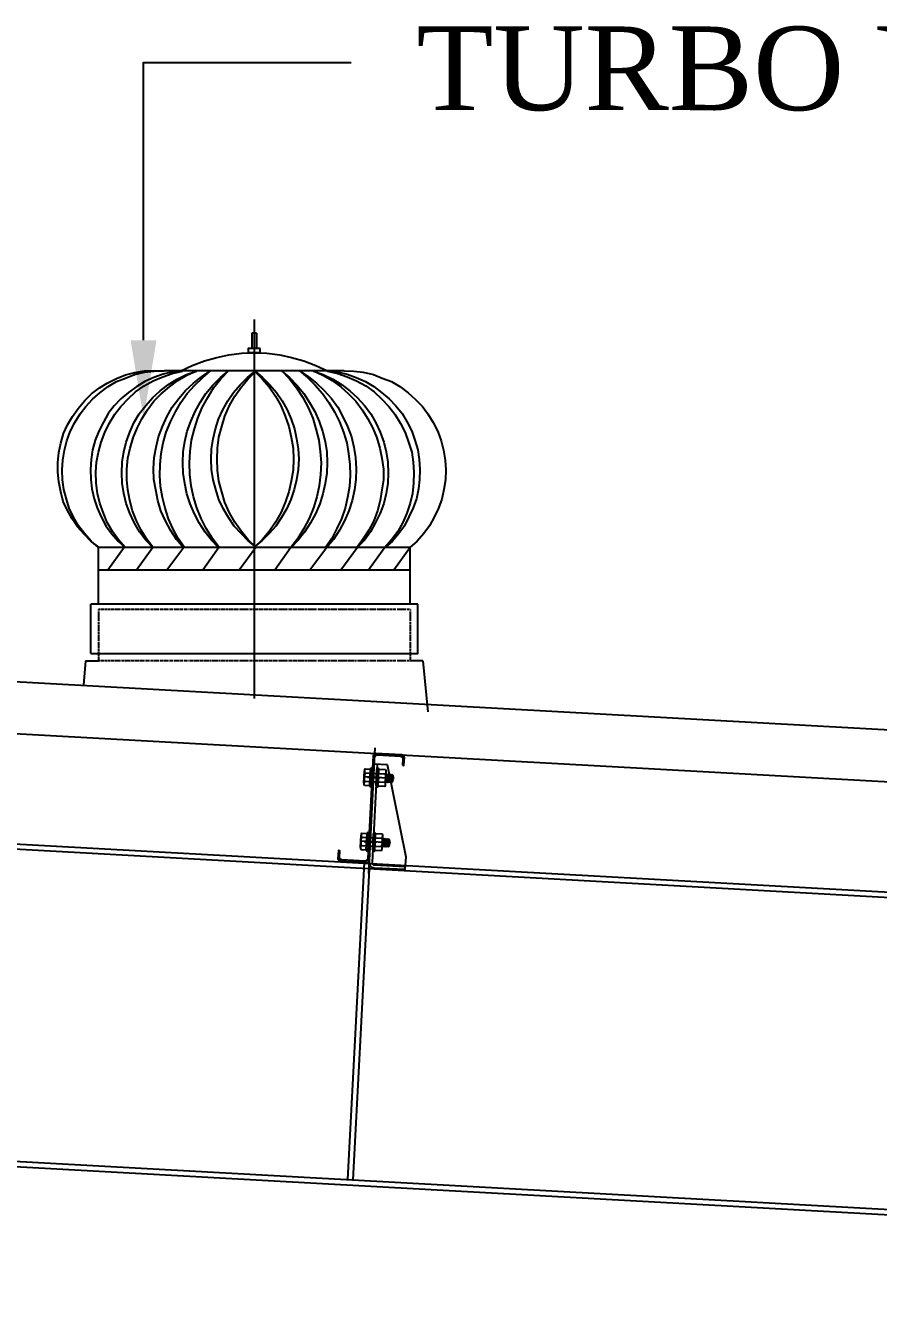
# Model space of a CAD drawing. Header units: metres. Extents: x 31037 to 31490, y -4422 to -3483.
# Drawn here: x 31277.734 to 31279.376, y -4400.567 to -4398.107 of the extents above; entities that cross this region are included whole.
import ezdxf

# ---------------------------------------------------------------- set-up
doc = ezdxf.new("R2010")
doc.units = ezdxf.units.M
doc.header["$LTSCALE"] = 30
doc.header["$MEASUREMENT"] = 0
doc.linetypes.add('DASHDOT', pattern=[1, 0.5, -0.25, 0, -0.25])
doc.layers.get('0').update_dxf_attribs({"color": 30, "lineweight": 40})
for name, color, linetype in [('JSC-1A-Thin', 254, 'Continuous'), ('JSC-G-Grid Line', 250, 'DASHDOT'), ('JSC-U-Steel', 21, 'Continuous'), ('OBJ', 5, 'Continuous')]:
    doc.layers.add(name, color=color, linetype=linetype)
doc.layers.add('JSC-4D-Bolt', color=240, linetype='Continuous', lineweight=18)
doc.styles.get("Standard").update_dxf_attribs({"font": 'times.ttf', "height": 0.05})

msp = doc.modelspace()

# ---------------------------------------------------------------- linework, layer by layer
at = {"color": 0, "lineweight": 25}
for p, q in [((31278.38565, -4399.718), (31278.35352, -4400.3285)), ((31278.39564, -4399.71853), (31278.3635, -4400.32905))]:
    msp.add_line(p, q, dxfattribs=at)
for points, elevation in [([(31277.96078, -4398.7129), (31277.96078, -4398.17864), (31278.36061, -4398.17864)], 0.00035), ([(31238.51509, -4399.94722), (31260.50854, -4398.73043), (31282.50212, -4399.94723)], 0.0001), ([(31238.51543, -4399.95722), (31260.50854, -4398.74045), (31282.50179, -4399.95723)], 0.0001)]:
    msp.add_lwpolyline(points, dxfattribs=dict(at, elevation=elevation))
for points in [[(31167.82867, -4400.32318), (31195.40861, -4398.41783), (31224.35861, -4400.41783), (31260.50861, -4398.41783), (31295.28496, -4400.34183)], [(31167.83556, -4400.42294), (31195.40861, -4398.51807), (31224.35792, -4400.51802), (31260.50861, -4398.51798), (31295.27944, -4400.44168)], [(31238.53545, -4400.55688), (31260.50854, -4399.34122), (31282.48177, -4400.55689)], [(31238.53578, -4400.56688), (31260.50854, -4399.35124), (31282.48143, -4400.56689)]]:
    msp.add_lwpolyline(points, dxfattribs=at)
msp.add_solid([(31277.98578, -4398.7129, 0.00035), (31277.96078, -4398.8629, 0.00035), (31277.93578, -4398.7129, 0.00035)], dxfattribs=at)
at = {"layer": 'JSC-1A-Thin', "color": 0, "lineweight": 25, "extrusion": (-0.000697341, -0.000131776, 1)}
msp.add_line((31278.4982, -4399.32974, 0.00046), (31278.50803, -4399.42845, 0.00046), dxfattribs=at)
at = {"layer": 'JSC-1A-Thin', "color": 0, "linetype": 'DASHDOT', "lineweight": 25, "extrusion": (-0.000697341, -0.000131776, 1), "elevation": -21.23159}
msp.add_lwpolyline([(31278.16591, -4398.67579), (31278.16591, -4399.40531)], dxfattribs=at)
at = {"layer": 'JSC-1A-Thin', "color": 0, "lineweight": 25, "extrusion": (-0.000697341, -0.000131776, 1), "elevation": -21.23159}
for points in [[(31278.17065, -4398.70217), (31278.16185, -4398.70217)], [(31278.16185, -4398.70217), (31278.16185, -4398.73193)], [(31278.17065, -4398.70217), (31278.17065, -4398.73193)], [(31278.02522, -4398.77454), (31278.04687, -4398.7644), (31278.07054, -4398.7556), (31278.09421, -4398.74884), (31278.11721, -4398.7441), (31278.14224, -4398.74072), (31278.16591, -4398.74004), (31278.19026, -4398.74072), (31278.21529, -4398.7441), (31278.23829, -4398.74884), (31278.26196, -4398.7556), (31278.28496, -4398.7644), (31278.30728, -4398.77454)], [(31278.17741, -4398.73193), (31278.15441, -4398.73193), (31278.15441, -4398.73937), (31278.17741, -4398.73937), (31278.17741, -4398.73193)], [(31277.86694, -4399.1141), (31277.85138, -4399.1026), (31277.83853, -4399.08907), (31277.82568, -4399.07487), (31277.81553, -4399.05931), (31277.80606, -4399.0424), (31277.79862, -4399.02617), (31277.79389, -4399.0079), (31277.78983, -4398.98829), (31277.7878, -4398.97002), (31277.7878, -4398.95108), (31277.78983, -4398.93215), (31277.79389, -4398.91388), (31277.7993, -4398.89562), (31277.80674, -4398.87871), (31277.81621, -4398.86247), (31277.82703, -4398.84692), (31277.83988, -4398.83204), (31277.85274, -4398.81918), (31277.86829, -4398.80769), (31277.88317, -4398.79822), (31277.90076, -4398.78942), (31277.91835, -4398.78266), (31277.93661, -4398.77792), (31277.95487, -4398.77454), (31277.97381, -4398.77387), (31277.99275, -4398.77454)], [(31277.86626, -4399.11478), (31277.85206, -4399.1026), (31277.83921, -4399.08772), (31277.82771, -4399.07284), (31277.81824, -4399.0566), (31277.81012, -4399.03902), (31277.80471, -4399.02143), (31277.79998, -4399.00317), (31277.79727, -4398.98423), (31277.79659, -4398.96529), (31277.79795, -4398.94635), (31277.80065, -4398.92741), (31277.80539, -4398.90915), (31277.81215, -4398.89156), (31277.82094, -4398.87397), (31277.83109, -4398.85774), (31277.84191, -4398.84354), (31277.85476, -4398.82933), (31277.86897, -4398.81716), (31277.8852, -4398.80498), (31277.90076, -4398.79551), (31277.91835, -4398.78875), (31277.93593, -4398.78198), (31277.95487, -4398.77725), (31277.97314, -4398.77522), (31277.99208, -4398.77454)], [(31278.0286, -4398.77454), (31278.00966, -4398.77657), (31277.99072, -4398.78131), (31277.97314, -4398.78739), (31277.95555, -4398.79551), (31277.93999, -4398.80498), (31277.92443, -4398.81648), (31277.90955, -4398.82865), (31277.8967, -4398.84218), (31277.8852, -4398.85706), (31277.87573, -4398.8733), (31277.86694, -4398.89088), (31277.86018, -4398.90847), (31277.85476, -4398.92673), (31277.85206, -4398.94567), (31277.85071, -4398.96461), (31277.85138, -4398.98355), (31277.85341, -4399.00182), (31277.85815, -4399.02075), (31277.86356, -4399.03834), (31277.87167, -4399.05593), (31277.88047, -4399.07284), (31277.89129, -4399.08772), (31277.90414, -4399.1026), (31277.91767, -4399.11478), (31277.90482, -4399.09989), (31277.89332, -4399.08366), (31277.88317, -4399.06675), (31277.87573, -4399.04849), (31277.86897, -4399.02955), (31277.86423, -4399.01061), (31277.86221, -4398.99099), (31277.86153, -4398.97002), (31277.86288, -4398.95041), (31277.86626, -4398.93147), (31277.87167, -4398.91185), (31277.87844, -4398.89359), (31277.88723, -4398.876), (31277.89805, -4398.85842), (31277.90955, -4398.84354), (31277.92376, -4398.82865), (31277.93796, -4398.81513), (31277.9542, -4398.80363), (31277.97178, -4398.79416), (31277.99005, -4398.78604), (31278.00831, -4398.77995), (31278.02793, -4398.77522)], [(31277.97111, -4399.11478), (31277.95758, -4399.10057), (31277.9454, -4399.08434), (31277.93526, -4399.06675), (31277.92646, -4399.04849), (31277.9197, -4399.03022), (31277.91497, -4399.01061), (31277.91226, -4398.99099), (31277.91158, -4398.97138), (31277.91226, -4398.95041), (31277.91497, -4398.93079), (31277.9197, -4398.91185), (31277.92646, -4398.89291), (31277.93458, -4398.87465), (31277.94473, -4398.85774), (31277.95758, -4398.84151), (31277.97043, -4398.82663), (31277.98531, -4398.8131), (31278.00087, -4398.80092), (31278.01778, -4398.79078), (31278.03604, -4398.78198), (31278.05498, -4398.77522)], [(31277.97111, -4399.1141), (31277.95893, -4399.09787), (31277.94879, -4399.08163), (31277.93932, -4399.06337), (31277.93188, -4399.04443), (31277.92646, -4399.02414), (31277.92308, -4399.00384), (31277.92105, -4398.98423), (31277.92105, -4398.96394), (31277.92308, -4398.94297), (31277.92714, -4398.92335), (31277.93323, -4398.90374), (31277.94067, -4398.8848), (31277.95014, -4398.86721), (31277.96096, -4398.84962), (31277.97314, -4398.83339), (31277.98734, -4398.81918), (31278.0029, -4398.80566), (31278.01913, -4398.79348), (31278.03672, -4398.78333), (31278.05498, -4398.77454)], [(31278.02928, -4399.11478), (31278.01643, -4399.09922), (31278.00493, -4399.08163), (31277.99546, -4399.06337), (31277.98666, -4399.04443), (31277.98058, -4399.02414), (31277.97652, -4399.00384), (31277.97314, -4398.98355), (31277.97246, -4398.96326), (31277.97381, -4398.94161), (31277.97719, -4398.92132), (31277.98193, -4398.90171), (31277.98937, -4398.88209), (31277.99816, -4398.86315), (31278.00831, -4398.84489), (31278.02116, -4398.82798), (31278.03401, -4398.81242), (31278.04957, -4398.79822), (31278.06513, -4398.78536), (31278.08271, -4398.77387)], [(31278.03198, -4399.11478), (31278.01981, -4399.09719), (31278.00966, -4399.07825), (31278.00087, -4399.05931), (31277.99478, -4399.03902), (31277.98937, -4399.01873), (31277.98599, -4398.99708), (31277.98464, -4398.97611), (31277.98531, -4398.95514), (31277.98734, -4398.9335), (31277.99072, -4398.91321), (31277.99681, -4398.89291), (31278.00493, -4398.87262), (31278.0144, -4398.85368), (31278.02522, -4398.83542), (31278.0374, -4398.81851), (31278.0516, -4398.80227), (31278.06716, -4398.78739), (31278.08271, -4398.77387)], [(31278.33907, -4398.77454), (31277.99275, -4398.77454)], [(31278.09827, -4399.11545), (31278.08407, -4399.10057), (31278.07189, -4399.08501), (31278.06039, -4399.06743), (31278.05092, -4399.04984), (31278.04281, -4399.0309), (31278.03672, -4399.01129), (31278.03266, -4398.99167), (31278.02928, -4398.97138), (31278.0286, -4398.95108), (31278.02928, -4398.93079), (31278.03266, -4398.9105), (31278.0374, -4398.89088), (31278.04416, -4398.87194), (31278.05228, -4398.85301), (31278.06242, -4398.83542), (31278.07325, -4398.81851), (31278.08677, -4398.80227), (31278.10098, -4398.78739), (31278.11654, -4398.77454)], [(31278.09895, -4399.11478), (31278.0861, -4399.09719), (31278.07392, -4399.07825), (31278.06378, -4399.05863), (31278.05566, -4399.03834), (31278.04957, -4399.01737), (31278.04484, -4398.99573), (31278.04213, -4398.97408), (31278.04145, -4398.95176), (31278.04281, -4398.93012), (31278.04551, -4398.90847), (31278.05092, -4398.88615), (31278.05769, -4398.86586), (31278.0658, -4398.84556), (31278.07663, -4398.82595), (31278.08813, -4398.80769), (31278.10165, -4398.7901), (31278.11721, -4398.77387)], [(31278.16997, -4399.1141), (31278.15441, -4399.10192), (31278.14089, -4399.08772), (31278.12736, -4399.07351), (31278.11654, -4399.05728), (31278.10639, -4399.03969), (31278.09827, -4399.02211), (31278.09218, -4399.00317), (31278.08745, -4398.98423), (31278.08407, -4398.96461), (31278.08339, -4398.945), (31278.08407, -4398.9247), (31278.08745, -4398.90577), (31278.09151, -4398.88615), (31278.0976, -4398.86789), (31278.10571, -4398.84962), (31278.11518, -4398.83271), (31278.12601, -4398.81648), (31278.13886, -4398.8016), (31278.15306, -4398.78739), (31278.16862, -4398.77454)], [(31278.16997, -4399.11478), (31278.15441, -4399.09989), (31278.14156, -4399.08366), (31278.12871, -4399.06607), (31278.11856, -4399.04781), (31278.10977, -4399.0282), (31278.10368, -4399.0079), (31278.09827, -4398.98693), (31278.09557, -4398.96597), (31278.09489, -4398.945), (31278.09557, -4398.92335), (31278.09827, -4398.90238), (31278.10368, -4398.88209), (31278.10977, -4398.8618), (31278.11856, -4398.84151), (31278.12871, -4398.82324), (31278.14156, -4398.80566), (31278.15441, -4398.7901), (31278.16997, -4398.77454)], [(31278.16727, -4398.77454), (31278.18215, -4398.78739), (31278.19635, -4398.8016), (31278.2092, -4398.81648), (31278.22003, -4398.83271), (31278.2295, -4398.84962), (31278.23761, -4398.86789), (31278.2437, -4398.88615), (31278.24776, -4398.90577), (31278.25114, -4398.9247), (31278.25182, -4398.945), (31278.25114, -4398.96461), (31278.24776, -4398.98423), (31278.24302, -4399.00317), (31278.23694, -4399.02211), (31278.22882, -4399.03969), (31278.21867, -4399.05728), (31278.20785, -4399.07351), (31278.195, -4399.08772), (31278.18079, -4399.10192), (31278.16524, -4399.1141)], [(31278.16591, -4398.77454), (31278.18147, -4398.7901), (31278.195, -4398.80566), (31278.20717, -4398.82324), (31278.21732, -4398.84151), (31278.22611, -4398.8618), (31278.23288, -4398.88209), (31278.23761, -4398.90238), (31278.24099, -4398.92335), (31278.24167, -4398.945), (31278.24099, -4398.96597), (31278.23761, -4398.98693), (31278.23288, -4399.0079), (31278.22611, -4399.0282), (31278.21732, -4399.04781), (31278.20717, -4399.06607), (31278.195, -4399.08366), (31278.18147, -4399.09989), (31278.16591, -4399.11478)], [(31278.21867, -4398.77387), (31278.23423, -4398.7901), (31278.24776, -4398.80769), (31278.25993, -4398.82595), (31278.27008, -4398.84556), (31278.27887, -4398.86586), (31278.28496, -4398.88615), (31278.29037, -4398.90847), (31278.29308, -4398.93012), (31278.29511, -4398.95176), (31278.29375, -4398.97408), (31278.29105, -4398.99573), (31278.28699, -4399.01737), (31278.28023, -4399.03834), (31278.27211, -4399.05863), (31278.26196, -4399.07825), (31278.25046, -4399.09719), (31278.23694, -4399.11478)], [(31278.21867, -4398.77454), (31278.23423, -4398.78739), (31278.24844, -4398.80227), (31278.26196, -4398.81851), (31278.27279, -4398.83542), (31278.28293, -4398.85301), (31278.29105, -4398.87194), (31278.29781, -4398.89088), (31278.30255, -4398.9105), (31278.30593, -4398.93079), (31278.30661, -4398.95108), (31278.30593, -4398.97138), (31278.30255, -4398.99167), (31278.29849, -4399.01129), (31278.2924, -4399.0309), (31278.28429, -4399.04984), (31278.27482, -4399.06743), (31278.26332, -4399.08501), (31278.25114, -4399.10057), (31278.23694, -4399.11545)], [(31278.25249, -4398.77387), (31278.27008, -4398.78536), (31278.28631, -4398.79822), (31278.3012, -4398.81242), (31278.31472, -4398.82798), (31278.3269, -4398.84489), (31278.33705, -4398.86315), (31278.34584, -4398.88209), (31278.35328, -4398.90171), (31278.35801, -4398.92132), (31278.3614, -4398.94161), (31278.36275, -4398.96326), (31278.36207, -4398.98355), (31278.35937, -4399.00384), (31278.35463, -4399.02414), (31278.34854, -4399.04443), (31278.33975, -4399.06337), (31278.33028, -4399.08163), (31278.31878, -4399.09922), (31278.30593, -4399.11478)], [(31278.25249, -4398.77387), (31278.26873, -4398.78739), (31278.28361, -4398.80227), (31278.29781, -4398.81851), (31278.30999, -4398.83542), (31278.32081, -4398.85368), (31278.33028, -4398.87262), (31278.3384, -4398.89291), (31278.34449, -4398.91321), (31278.34787, -4398.9335), (31278.35057, -4398.95514), (31278.35125, -4398.97611), (31278.3499, -4398.99708), (31278.34584, -4399.01873), (31278.3411, -4399.03902), (31278.33434, -4399.05931), (31278.32555, -4399.07825), (31278.3154, -4399.09719), (31278.30322, -4399.11478)], [(31278.28023, -4398.77454), (31278.29849, -4398.78333), (31278.31608, -4398.79348), (31278.33299, -4398.80566), (31278.34787, -4398.81918), (31278.36207, -4398.83339), (31278.37425, -4398.84962), (31278.38507, -4398.86721), (31278.39454, -4398.8848), (31278.40198, -4398.90374), (31278.40807, -4398.92335), (31278.41213, -4398.94297), (31278.41483, -4398.96394), (31278.41483, -4398.98423), (31278.41213, -4399.00384), (31278.40874, -4399.02414), (31278.40333, -4399.04443), (31278.39657, -4399.06337), (31278.3871, -4399.08163), (31278.37628, -4399.09787), (31278.3641, -4399.1141)], [(31278.28023, -4398.77522), (31278.29917, -4398.78198), (31278.31743, -4398.79078), (31278.33434, -4398.80092), (31278.35057, -4398.8131), (31278.36478, -4398.82663), (31278.37831, -4398.84151), (31278.39048, -4398.85774), (31278.40063, -4398.87465), (31278.40874, -4398.89291), (31278.41551, -4398.91185), (31278.42024, -4398.93079), (31278.42363, -4398.95041), (31278.4243, -4398.97138), (31278.42363, -4398.99099), (31278.42024, -4399.01061), (31278.41551, -4399.03022), (31278.40874, -4399.04849), (31278.39995, -4399.06675), (31278.38981, -4399.08434), (31278.37831, -4399.10057), (31278.3641, -4399.11478)], [(31278.30728, -4398.77454), (31278.32622, -4398.77657), (31278.34516, -4398.78131), (31278.36275, -4398.78739), (31278.38034, -4398.79551), (31278.39657, -4398.80498), (31278.41145, -4398.81648), (31278.42633, -4398.82865), (31278.43918, -4398.84218), (31278.45136, -4398.85706), (31278.46083, -4398.8733), (31278.46962, -4398.89088), (31278.47571, -4398.90847), (31278.48112, -4398.92673), (31278.48383, -4398.94567), (31278.48518, -4398.96461), (31278.4845, -4398.98355), (31278.48247, -4399.00182), (31278.47841, -4399.02075), (31278.47233, -4399.03834), (31278.46421, -4399.05593), (31278.45542, -4399.07284), (31278.44459, -4399.08772), (31278.43242, -4399.1026), (31278.41821, -4399.11478)], [(31278.30728, -4398.77522), (31278.3269, -4398.77995), (31278.34516, -4398.78604), (31278.36343, -4398.79416), (31278.38101, -4398.80363), (31278.39725, -4398.81513), (31278.41145, -4398.82865), (31278.42565, -4398.84354), (31278.43715, -4398.85842), (31278.44798, -4398.876), (31278.45677, -4398.89359), (31278.46353, -4398.91185), (31278.46962, -4398.93147), (31278.47233, -4398.95041), (31278.47368, -4398.97002), (31278.473, -4398.99099), (31278.47097, -4399.01061), (31278.46624, -4399.02955), (31278.46015, -4399.04849), (31278.45203, -4399.06675), (31278.44257, -4399.08366), (31278.43039, -4399.09989), (31278.41754, -4399.11478)], [(31278.33907, -4398.77454), (31278.35801, -4398.77522), (31278.37628, -4398.77725), (31278.39589, -4398.78198), (31278.4128, -4398.78875), (31278.43039, -4398.79551), (31278.44662, -4398.80498), (31278.46286, -4398.81716), (31278.47639, -4398.82933), (31278.48991, -4398.84354), (31278.50074, -4398.85774), (31278.51088, -4398.87397), (31278.51968, -4398.89156), (31278.52644, -4398.90915), (31278.5305, -4398.92741), (31278.53388, -4398.94635), (31278.53523, -4398.96529), (31278.53456, -4398.98423), (31278.53117, -4399.00317), (31278.52712, -4399.02143), (31278.52103, -4399.03902), (31278.51291, -4399.0566), (31278.50344, -4399.07284), (31278.49262, -4399.08772), (31278.47977, -4399.1026), (31278.46556, -4399.11478)], [(31278.46624, -4399.11478), (31277.86626, -4399.11478)], [(31277.86626, -4399.22368), (31277.86626, -4399.11478)], [(31277.91564, -4399.11478), (31277.88453, -4399.15807)], [(31277.97111, -4399.11478), (31277.93932, -4399.15807)], [(31278.03063, -4399.11478), (31277.99816, -4399.15807)], [(31278.09827, -4399.11478), (31278.06716, -4399.15807)], [(31278.1693, -4399.11478), (31278.1375, -4399.15807)], [(31278.23694, -4399.11478), (31278.20582, -4399.15807)], [(31278.30593, -4399.11478), (31278.27346, -4399.15807)], [(31278.36478, -4399.11478), (31278.33299, -4399.15807)], [(31278.41754, -4399.11478), (31278.38642, -4399.15807)], [(31278.46624, -4399.11478), (31278.43512, -4399.15807)], [(31278.46624, -4399.22368), (31278.46624, -4399.11478)], [(31278.46624, -4399.15807), (31277.86626, -4399.15807)], [(31278.48112, -4399.22368), (31277.85138, -4399.22368)], [(31277.85138, -4399.31905), (31278.48112, -4399.31905), (31278.48112, -4399.22368)], [(31277.85138, -4399.31905), (31277.85138, -4399.22368)], [(31277.86762, -4399.23382), (31277.86626, -4399.23382)], [(31277.86626, -4399.23382), (31277.86626, -4399.23518)], [(31277.86626, -4399.23653), (31277.86626, -4399.23788)], [(31277.86626, -4399.23924), (31277.86626, -4399.24059)], [(31277.86626, -4399.24126), (31277.86626, -4399.24329)], [(31277.86626, -4399.24397), (31277.86626, -4399.24668)], [(31277.86626, -4399.24735), (31277.86626, -4399.24871)], [(31277.86626, -4399.24938), (31277.86626, -4399.25141)], [(31277.86626, -4399.25209), (31277.86626, -4399.25479)], [(31277.86626, -4399.25547), (31277.86626, -4399.25682)], [(31277.86965, -4399.23382), (31277.86829, -4399.23382)], [(31277.87235, -4399.23382), (31277.871, -4399.23382)], [(31277.87573, -4399.23382), (31277.87303, -4399.23382)], [(31277.87776, -4399.23382), (31277.87641, -4399.23382)], [(31277.88047, -4399.23382), (31277.87912, -4399.23382)], [(31277.88317, -4399.23382), (31277.88114, -4399.23382)], [(31277.88656, -4399.23382), (31277.88453, -4399.23382)], [(31277.88859, -4399.23382), (31277.88723, -4399.23382)], [(31277.89129, -4399.23382), (31277.88994, -4399.23382)], [(31277.89467, -4399.23382), (31277.89197, -4399.23382)], [(31277.8967, -4399.23382), (31277.89535, -4399.23382)], [(31277.89941, -4399.23382), (31277.89805, -4399.23382)], [(31277.90279, -4399.23382), (31277.90008, -4399.23382)], [(31277.9055, -4399.23382), (31277.90347, -4399.23382)], [(31277.90752, -4399.23382), (31277.90617, -4399.23382)], [(31277.91023, -4399.23382), (31277.90888, -4399.23382)], [(31277.91361, -4399.23382), (31277.91158, -4399.23382)], [(31277.91564, -4399.23382), (31277.91429, -4399.23382)], [(31277.91835, -4399.23382), (31277.91699, -4399.23382)], [(31277.92173, -4399.23382), (31277.91902, -4399.23382)], [(31277.92443, -4399.23382), (31277.92241, -4399.23382)], [(31277.92646, -4399.23382), (31277.92511, -4399.23382)], [(31277.92985, -4399.23382), (31277.92782, -4399.23382)], [(31277.93255, -4399.23382), (31277.93052, -4399.23382)], [(31277.93458, -4399.23382), (31277.93323, -4399.23382)], [(31277.93729, -4399.23382), (31277.93593, -4399.23382)], [(31277.94067, -4399.23382), (31277.93796, -4399.23382)], [(31277.94337, -4399.23382), (31277.94135, -4399.23382)], [(31277.9454, -4399.23382), (31277.94405, -4399.23382)], [(31277.94879, -4399.23382), (31277.94676, -4399.23382)], [(31277.95149, -4399.23382), (31277.94946, -4399.23382)], [(31277.95352, -4399.23382), (31277.95217, -4399.23382)], [(31277.95623, -4399.23382), (31277.95487, -4399.23382)], [(31277.95961, -4399.23382), (31277.95758, -4399.23382)], [(31277.96231, -4399.23382), (31277.96028, -4399.23382)], [(31277.96434, -4399.23382), (31277.96299, -4399.23382)], [(31277.96773, -4399.23382), (31277.96637, -4399.23382)], [(31277.97043, -4399.23382), (31277.9684, -4399.23382)], [(31277.97246, -4399.23382), (31277.97111, -4399.23382)], [(31277.97584, -4399.23382), (31277.97381, -4399.23382)], [(31277.97855, -4399.23382), (31277.97652, -4399.23382)], [(31277.98125, -4399.23382), (31277.97922, -4399.23382)], [(31277.98328, -4399.23382), (31277.98193, -4399.23382)], [(31277.98666, -4399.23382), (31277.98531, -4399.23382)], [(31277.98937, -4399.23382), (31277.98734, -4399.23382)], [(31277.9914, -4399.23382), (31277.99005, -4399.23382)], [(31277.99478, -4399.23382), (31277.99275, -4399.23382)], [(31277.99749, -4399.23382), (31277.99546, -4399.23382)], [(31278.00019, -4399.23382), (31277.99816, -4399.23382)], [(31278.0029, -4399.23382), (31278.00087, -4399.23382)], [(31278.0056, -4399.23382), (31278.00425, -4399.23382)], [(31278.00831, -4399.23382), (31278.00628, -4399.23382)], [(31278.01034, -4399.23382), (31278.00899, -4399.23382)], [(31278.01372, -4399.23382), (31278.01237, -4399.23382)], [(31278.01643, -4399.23382), (31278.0144, -4399.23382)], [(31278.01913, -4399.23382), (31278.0171, -4399.23382)], [(31278.02184, -4399.23382), (31278.01981, -4399.23382)], [(31278.02454, -4399.23382), (31278.02319, -4399.23382)], [(31278.02725, -4399.23382), (31278.02522, -4399.23382)], [(31278.02928, -4399.23382), (31278.02793, -4399.23382)], [(31278.03266, -4399.23382), (31278.03131, -4399.23382)], [(31278.03537, -4399.23382), (31278.03334, -4399.23382)], [(31278.03807, -4399.23382), (31278.03604, -4399.23382)], [(31278.04078, -4399.23382), (31278.03942, -4399.23382)], [(31278.04348, -4399.23382), (31278.04213, -4399.23382)], [(31278.04619, -4399.23382), (31278.04416, -4399.23382)], [(31278.04889, -4399.23382), (31278.04687, -4399.23382)], [(31278.0516, -4399.23382), (31278.05025, -4399.23382)], [(31278.05431, -4399.23382), (31278.05228, -4399.23382)], [(31278.05769, -4399.23382), (31278.05498, -4399.23382)], [(31278.05972, -4399.23382), (31278.05836, -4399.23382)], [(31278.06242, -4399.23382), (31278.06107, -4399.23382)], [(31278.06513, -4399.23382), (31278.0631, -4399.23382)], [(31278.06783, -4399.23382), (31278.0658, -4399.23382)], [(31278.07054, -4399.23382), (31278.06919, -4399.23382)], [(31278.07325, -4399.23382), (31278.07122, -4399.23382)], [(31278.07663, -4399.23382), (31278.07392, -4399.23382)], [(31278.07866, -4399.23382), (31278.0773, -4399.23382)], [(31278.08136, -4399.23382), (31278.08001, -4399.23382)], [(31278.08407, -4399.23382), (31278.08204, -4399.23382)], [(31278.08745, -4399.23382), (31278.08542, -4399.23382)], [(31278.08948, -4399.23382), (31278.08813, -4399.23382)], [(31278.09218, -4399.23382), (31278.09016, -4399.23382)], [(31278.09557, -4399.23382), (31278.09286, -4399.23382)], [(31278.0976, -4399.23382), (31278.09624, -4399.23382)], [(31278.1003, -4399.23382), (31278.09895, -4399.23382)], [(31278.10368, -4399.23382), (31278.10098, -4399.23382)], [(31278.10639, -4399.23382), (31278.10436, -4399.23382)], [(31278.10842, -4399.23382), (31278.10707, -4399.23382)], [(31278.11112, -4399.23382), (31278.10909, -4399.23382)], [(31278.11451, -4399.23382), (31278.11248, -4399.23382)], [(31278.11654, -4399.23382), (31278.11518, -4399.23382)], [(31278.11924, -4399.23382), (31278.11789, -4399.23382)], [(31278.12262, -4399.23382), (31278.11992, -4399.23382)], [(31278.12533, -4399.23382), (31278.1233, -4399.23382)], [(31278.12736, -4399.23382), (31278.12601, -4399.23382)], [(31278.13074, -4399.23382), (31278.12803, -4399.23382)], [(31278.13345, -4399.23382), (31278.13142, -4399.23382)], [(31278.13547, -4399.23382), (31278.13412, -4399.23382)], [(31278.13818, -4399.23382), (31278.13683, -4399.23382)], [(31278.14156, -4399.23382), (31278.13886, -4399.23382)], [(31278.14427, -4399.23382), (31278.14224, -4399.23382)], [(31278.1463, -4399.23382), (31278.14494, -4399.23382)], [(31278.14968, -4399.23382), (31278.14697, -4399.23382)], [(31278.15239, -4399.23382), (31278.15036, -4399.23382)], [(31278.15441, -4399.23382), (31278.15306, -4399.23382)], [(31278.15712, -4399.23382), (31278.15577, -4399.23382)], [(31278.1605, -4399.23382), (31278.15847, -4399.23382)], [(31278.16321, -4399.23382), (31278.16118, -4399.23382)], [(31278.16524, -4399.23382), (31278.16388, -4399.23382)], [(31278.16862, -4399.23382), (31278.16591, -4399.23382)], [(31278.17132, -4399.23382), (31278.1693, -4399.23382)], [(31278.17335, -4399.23382), (31278.172, -4399.23382)], [(31278.17674, -4399.23382), (31278.17471, -4399.23382)], [(31278.17944, -4399.23382), (31278.17741, -4399.23382)], [(31278.18215, -4399.23382), (31278.18012, -4399.23382)], [(31278.18418, -4399.23382), (31278.18282, -4399.23382)], [(31278.18756, -4399.23382), (31278.18553, -4399.23382)], [(31278.19026, -4399.23382), (31278.18823, -4399.23382)], [(31278.19229, -4399.23382), (31278.19094, -4399.23382)], [(31278.19568, -4399.23382), (31278.19365, -4399.23382)], [(31278.19838, -4399.23382), (31278.19635, -4399.23382)], [(31278.20109, -4399.23382), (31278.19906, -4399.23382)], [(31278.20379, -4399.23382), (31278.20176, -4399.23382)], [(31278.2065, -4399.23382), (31278.20447, -4399.23382)], [(31278.2092, -4399.23382), (31278.20717, -4399.23382)], [(31278.21123, -4399.23382), (31278.20988, -4399.23382)], [(31278.21461, -4399.23382), (31278.21326, -4399.23382)], [(31278.21732, -4399.23382), (31278.21529, -4399.23382)], [(31278.22003, -4399.23382), (31278.218, -4399.23382)], [(31278.22273, -4399.23382), (31278.2207, -4399.23382)], [(31278.22544, -4399.23382), (31278.22341, -4399.23382)], [(31278.22814, -4399.23382), (31278.22611, -4399.23382)], [(31278.23017, -4399.23382), (31278.22882, -4399.23382)], [(31278.23355, -4399.23382), (31278.2322, -4399.23382)], [(31278.23626, -4399.23382), (31278.23423, -4399.23382)], [(31278.23897, -4399.23382), (31278.23694, -4399.23382)], [(31278.24167, -4399.23382), (31278.24032, -4399.23382)], [(31278.24438, -4399.23382), (31278.24235, -4399.23382)], [(31278.24708, -4399.23382), (31278.24505, -4399.23382)], [(31278.24979, -4399.23382), (31278.24776, -4399.23382)], [(31278.25249, -4399.23382), (31278.25114, -4399.23382)], [(31278.2552, -4399.23382), (31278.25317, -4399.23382)], [(31278.25858, -4399.23382), (31278.25588, -4399.23382)], [(31278.26061, -4399.23382), (31278.25926, -4399.23382)], [(31278.26332, -4399.23382), (31278.26129, -4399.23382)], [(31278.26602, -4399.23382), (31278.26399, -4399.23382)], [(31278.26873, -4399.23382), (31278.2667, -4399.23382)], [(31278.27143, -4399.23382), (31278.27008, -4399.23382)], [(31278.27414, -4399.23382), (31278.27211, -4399.23382)], [(31278.27752, -4399.23382), (31278.27482, -4399.23382)], [(31278.27955, -4399.23382), (31278.2782, -4399.23382)], [(31278.28226, -4399.23382), (31278.28023, -4399.23382)], [(31278.28496, -4399.23382), (31278.28293, -4399.23382)], [(31278.28767, -4399.23382), (31278.28631, -4399.23382)], [(31278.29037, -4399.23382), (31278.28902, -4399.23382)], [(31278.29308, -4399.23382), (31278.29105, -4399.23382)], [(31278.29646, -4399.23382), (31278.29375, -4399.23382)], [(31278.29849, -4399.23382), (31278.29714, -4399.23382)], [(31278.3012, -4399.23382), (31278.29917, -4399.23382)], [(31278.30458, -4399.23382), (31278.30187, -4399.23382)], [(31278.30661, -4399.23382), (31278.30525, -4399.23382)], [(31278.30931, -4399.23382), (31278.30796, -4399.23382)], [(31278.31202, -4399.23382), (31278.30999, -4399.23382)], [(31278.3154, -4399.23382), (31278.31337, -4399.23382)], [(31278.31743, -4399.23382), (31278.31608, -4399.23382)], [(31278.32013, -4399.23382), (31278.31811, -4399.23382)], [(31278.32352, -4399.23382), (31278.32081, -4399.23382)], [(31278.32555, -4399.23382), (31278.32419, -4399.23382)], [(31278.32825, -4399.23382), (31278.3269, -4399.23382)], [(31278.33163, -4399.23382), (31278.32893, -4399.23382)], [(31278.33434, -4399.23382), (31278.33231, -4399.23382)], [(31278.33637, -4399.23382), (31278.33502, -4399.23382)], [(31278.33907, -4399.23382), (31278.33705, -4399.23382)], [(31278.34246, -4399.23382), (31278.33975, -4399.23382)], [(31278.34449, -4399.23382), (31278.34313, -4399.23382)], [(31278.34719, -4399.23382), (31278.34584, -4399.23382)], [(31278.35057, -4399.23382), (31278.34787, -4399.23382)], [(31278.35328, -4399.23382), (31278.35125, -4399.23382)], [(31278.35531, -4399.23382), (31278.35396, -4399.23382)], [(31278.35801, -4399.23382), (31278.35598, -4399.23382)], [(31278.3614, -4399.23382), (31278.35937, -4399.23382)], [(31278.36343, -4399.23382), (31278.36207, -4399.23382)], [(31278.36613, -4399.23382), (31278.36478, -4399.23382)], [(31278.36951, -4399.23382), (31278.36681, -4399.23382)], [(31278.37222, -4399.23382), (31278.37019, -4399.23382)], [(31278.37425, -4399.23382), (31278.37289, -4399.23382)], [(31278.37763, -4399.23382), (31278.37492, -4399.23382)], [(31278.38034, -4399.23382), (31278.37831, -4399.23382)], [(31278.38236, -4399.23382), (31278.38101, -4399.23382)], [(31278.38507, -4399.23382), (31278.38372, -4399.23382)], [(31278.38845, -4399.23382), (31278.38642, -4399.23382)], [(31278.39116, -4399.23382), (31278.38913, -4399.23382)], [(31278.39319, -4399.23382), (31278.39183, -4399.23382)], [(31278.39657, -4399.23382), (31278.39386, -4399.23382)], [(31278.39927, -4399.23382), (31278.39725, -4399.23382)], [(31278.4013, -4399.23382), (31278.39995, -4399.23382)], [(31278.40469, -4399.23382), (31278.40266, -4399.23382)], [(31278.40739, -4399.23382), (31278.40536, -4399.23382)], [(31278.4101, -4399.23382), (31278.40807, -4399.23382)], [(31278.41213, -4399.23382), (31278.41077, -4399.23382)], [(31278.41551, -4399.23382), (31278.4128, -4399.23382)], [(31278.41821, -4399.23382), (31278.41619, -4399.23382)], [(31278.42024, -4399.23382), (31278.41889, -4399.23382)], [(31278.42363, -4399.23382), (31278.4216, -4399.23382)], [(31278.42633, -4399.23382), (31278.4243, -4399.23382)], [(31278.42904, -4399.23382), (31278.42701, -4399.23382)], [(31278.43107, -4399.23382), (31278.42971, -4399.23382)], [(31278.43445, -4399.23382), (31278.43242, -4399.23382)], [(31278.43715, -4399.23382), (31278.43512, -4399.23382)], [(31278.43918, -4399.23382), (31278.43783, -4399.23382)], [(31278.44257, -4399.23382), (31278.44121, -4399.23382)], [(31278.44527, -4399.23382), (31278.44324, -4399.23382)], [(31278.44798, -4399.23382), (31278.44595, -4399.23382)], [(31278.45068, -4399.23382), (31278.44865, -4399.23382)], [(31278.45339, -4399.23382), (31278.45136, -4399.23382)], [(31278.45609, -4399.23382), (31278.45406, -4399.23382)], [(31278.45812, -4399.23382), (31278.45677, -4399.23382)], [(31278.4615, -4399.23382), (31278.46015, -4399.23382)], [(31278.46421, -4399.23382), (31278.46218, -4399.23382)], [(31278.46624, -4399.23382), (31278.46489, -4399.23382)], [(31278.46624, -4399.23382), (31278.46624, -4399.23518)], [(31278.46624, -4399.23653), (31278.46624, -4399.23788)], [(31278.46624, -4399.23924), (31278.46624, -4399.24059)], [(31278.46624, -4399.24126), (31278.46624, -4399.24329)], [(31278.46624, -4399.24397), (31278.46624, -4399.24668)], [(31278.46624, -4399.24735), (31278.46624, -4399.24871)], [(31278.46624, -4399.24938), (31278.46624, -4399.25141)], [(31278.46624, -4399.25209), (31278.46624, -4399.25479)], [(31278.46624, -4399.25547), (31278.46624, -4399.25682)], [(31277.86626, -4399.25817), (31277.86626, -4399.25953)], [(31277.86626, -4399.2602), (31277.86626, -4399.26223)], [(31277.86626, -4399.26359), (31277.86626, -4399.26562)], [(31277.86626, -4399.26629), (31277.86626, -4399.26764)], [(31277.86626, -4399.26832), (31277.86626, -4399.27035)], [(31277.86626, -4399.27103), (31277.86626, -4399.27373)], [(31277.86626, -4399.27441), (31277.86626, -4399.27576)], [(31277.86626, -4399.27711), (31277.86626, -4399.27847)], [(31277.86626, -4399.27914), (31277.86626, -4399.28185)], [(31277.86626, -4399.28253), (31277.86626, -4399.28455)], [(31278.46624, -4399.25817), (31278.46624, -4399.25953)], [(31278.46624, -4399.2602), (31278.46624, -4399.26223)], [(31278.46624, -4399.26359), (31278.46624, -4399.26562)], [(31278.46624, -4399.26629), (31278.46624, -4399.26764)], [(31278.46624, -4399.26832), (31278.46624, -4399.27035)], [(31278.46624, -4399.27103), (31278.46624, -4399.27373)], [(31278.46624, -4399.27441), (31278.46624, -4399.27576)], [(31278.46624, -4399.27711), (31278.46624, -4399.27847)], [(31278.46624, -4399.27914), (31278.46624, -4399.28185)], [(31278.46624, -4399.28253), (31278.46624, -4399.28455)], [(31277.86626, -4399.28523), (31277.86626, -4399.28658)], [(31277.86626, -4399.28726), (31277.86626, -4399.28929)], [(31277.86626, -4399.28997), (31277.86626, -4399.29267)], [(31277.86626, -4399.29335), (31277.86626, -4399.2947)], [(31277.86626, -4399.29605), (31277.86626, -4399.29741)], [(31277.86626, -4399.29808), (31277.86626, -4399.30079)], [(31277.86626, -4399.30147), (31277.86626, -4399.30349)], [(31277.86626, -4399.30417), (31277.86626, -4399.30552)], [(31277.86626, -4399.3062), (31277.86626, -4399.30823)], [(31278.46624, -4399.28523), (31278.46624, -4399.28658)], [(31278.46624, -4399.28726), (31278.46624, -4399.28929)], [(31278.46624, -4399.28997), (31278.46624, -4399.29267)], [(31278.46624, -4399.29335), (31278.46624, -4399.2947)], [(31278.46624, -4399.29605), (31278.46624, -4399.29741)], [(31278.46624, -4399.29808), (31278.46624, -4399.30079)], [(31278.46624, -4399.30147), (31278.46624, -4399.30349)], [(31278.46624, -4399.30417), (31278.46624, -4399.30552)], [(31278.46624, -4399.3062), (31278.46624, -4399.30823)], [(31277.86626, -4399.30958), (31277.86626, -4399.31161)], [(31277.86626, -4399.31229), (31277.86626, -4399.31364)], [(31277.86626, -4399.31499), (31277.86626, -4399.31635)], [(31277.86626, -4399.31702), (31277.86626, -4399.31973)], [(31277.86626, -4399.3204), (31277.86626, -4399.32243)], [(31277.86626, -4399.32311), (31277.86626, -4399.32446)], [(31277.86626, -4399.32582), (31277.86626, -4399.32785)], [(31277.86626, -4399.32852), (31277.86626, -4399.33055)], [(31277.86626, -4399.33123), (31277.86626, -4399.33258)], [(31278.46624, -4399.30958), (31278.46624, -4399.31161)], [(31278.46624, -4399.31229), (31278.46624, -4399.31364)], [(31278.46624, -4399.31499), (31278.46624, -4399.31635)], [(31278.46624, -4399.31702), (31278.46624, -4399.31973)], [(31278.46624, -4399.3204), (31278.46624, -4399.32243)], [(31278.46624, -4399.32311), (31278.46624, -4399.32446)], [(31278.46624, -4399.32582), (31278.46624, -4399.32785)], [(31278.46624, -4399.32852), (31278.46624, -4399.33055)], [(31278.46624, -4399.33123), (31278.46624, -4399.33258)], [(31277.84124, -4399.33258), (31277.83775, -4399.37982)], [(31277.84124, -4399.33258), (31277.86626, -4399.33258)], [(31277.86762, -4399.33258), (31277.86626, -4399.33258)], [(31277.86965, -4399.33258), (31277.86829, -4399.33258)], [(31277.87235, -4399.33258), (31277.871, -4399.33258)], [(31277.87573, -4399.33258), (31277.87303, -4399.33258)], [(31277.87776, -4399.33258), (31277.87641, -4399.33258)], [(31277.88047, -4399.33258), (31277.87912, -4399.33258)], [(31277.88317, -4399.33258), (31277.88114, -4399.33258)], [(31277.88656, -4399.33258), (31277.88453, -4399.33258)], [(31277.88859, -4399.33258), (31277.88723, -4399.33258)], [(31277.89129, -4399.33258), (31277.88994, -4399.33258)], [(31277.89467, -4399.33258), (31277.89197, -4399.33258)], [(31277.8967, -4399.33258), (31277.89535, -4399.33258)], [(31277.89941, -4399.33258), (31277.89805, -4399.33258)], [(31277.90279, -4399.33258), (31277.90008, -4399.33258)], [(31277.9055, -4399.33258), (31277.90347, -4399.33258)], [(31277.90752, -4399.33258), (31277.90617, -4399.33258)], [(31277.91023, -4399.33258), (31277.90888, -4399.33258)], [(31277.91361, -4399.33258), (31277.91158, -4399.33258)], [(31277.91564, -4399.33258), (31277.91429, -4399.33258)], [(31277.91835, -4399.33258), (31277.91699, -4399.33258)], [(31277.92173, -4399.33258), (31277.91902, -4399.33258)], [(31277.92443, -4399.33258), (31277.92241, -4399.33258)], [(31277.92646, -4399.33258), (31277.92511, -4399.33258)], [(31277.92985, -4399.33258), (31277.92782, -4399.33258)], [(31277.93255, -4399.33258), (31277.93052, -4399.33258)], [(31277.93458, -4399.33258), (31277.93323, -4399.33258)], [(31277.93729, -4399.33258), (31277.93593, -4399.33258)], [(31277.94067, -4399.33258), (31277.93796, -4399.33258)], [(31277.94337, -4399.33258), (31277.94135, -4399.33258)], [(31277.9454, -4399.33258), (31277.94405, -4399.33258)], [(31277.94879, -4399.33258), (31277.94676, -4399.33258)], [(31277.95149, -4399.33258), (31277.94946, -4399.33258)], [(31277.95352, -4399.33258), (31277.95217, -4399.33258)], [(31277.95623, -4399.33258), (31277.95487, -4399.33258)], [(31277.95961, -4399.33258), (31277.95758, -4399.33258)], [(31277.96231, -4399.33258), (31277.96028, -4399.33258)], [(31277.96434, -4399.33258), (31277.96299, -4399.33258)], [(31277.96773, -4399.33258), (31277.96637, -4399.33258)], [(31277.97043, -4399.33258), (31277.9684, -4399.33258)], [(31277.97246, -4399.33258), (31277.97111, -4399.33258)], [(31277.97584, -4399.33258), (31277.97381, -4399.33258)], [(31277.97855, -4399.33258), (31277.97652, -4399.33258)], [(31277.98125, -4399.33258), (31277.97922, -4399.33258)], [(31277.98328, -4399.33258), (31277.98193, -4399.33258)], [(31277.98666, -4399.33258), (31277.98531, -4399.33258)], [(31277.98937, -4399.33258), (31277.98734, -4399.33258)], [(31277.9914, -4399.33258), (31277.99005, -4399.33258)], [(31277.99478, -4399.33258), (31277.99275, -4399.33258)], [(31277.99749, -4399.33258), (31277.99546, -4399.33258)], [(31278.00019, -4399.33258), (31277.99816, -4399.33258)], [(31278.0029, -4399.33258), (31278.00087, -4399.33258)], [(31278.0056, -4399.33258), (31278.00425, -4399.33258)], [(31278.00831, -4399.33258), (31278.00628, -4399.33258)], [(31278.01034, -4399.33258), (31278.00899, -4399.33258)], [(31278.01372, -4399.33258), (31278.01237, -4399.33258)], [(31278.01643, -4399.33258), (31278.0144, -4399.33258)], [(31278.01913, -4399.33258), (31278.0171, -4399.33258)], [(31278.02184, -4399.33258), (31278.01981, -4399.33258)], [(31278.02454, -4399.33258), (31278.02319, -4399.33258)], [(31278.02725, -4399.33258), (31278.02522, -4399.33258)], [(31278.02928, -4399.33258), (31278.02793, -4399.33258)], [(31278.03266, -4399.33258), (31278.03131, -4399.33258)], [(31278.03537, -4399.33258), (31278.03334, -4399.33258)], [(31278.03807, -4399.33258), (31278.03604, -4399.33258)], [(31278.04078, -4399.33258), (31278.03942, -4399.33258)], [(31278.04348, -4399.33258), (31278.04213, -4399.33258)], [(31278.04619, -4399.33258), (31278.04416, -4399.33258)], [(31278.04889, -4399.33258), (31278.04687, -4399.33258)], [(31278.0516, -4399.33258), (31278.05025, -4399.33258)], [(31278.05431, -4399.33258), (31278.05228, -4399.33258)], [(31278.05769, -4399.33258), (31278.05498, -4399.33258)], [(31278.05972, -4399.33258), (31278.05836, -4399.33258)], [(31278.06242, -4399.33258), (31278.06107, -4399.33258)], [(31278.06513, -4399.33258), (31278.0631, -4399.33258)], [(31278.06783, -4399.33258), (31278.0658, -4399.33258)], [(31278.07054, -4399.33258), (31278.06919, -4399.33258)], [(31278.07325, -4399.33258), (31278.07122, -4399.33258)], [(31278.07663, -4399.33258), (31278.07392, -4399.33258)], [(31278.07866, -4399.33258), (31278.0773, -4399.33258)], [(31278.08136, -4399.33258), (31278.08001, -4399.33258)], [(31278.08407, -4399.33258), (31278.08204, -4399.33258)], [(31278.08745, -4399.33258), (31278.08542, -4399.33258)], [(31278.08948, -4399.33258), (31278.08813, -4399.33258)], [(31278.09218, -4399.33258), (31278.09016, -4399.33258)], [(31278.09557, -4399.33258), (31278.09286, -4399.33258)], [(31278.0976, -4399.33258), (31278.09624, -4399.33258)], [(31278.1003, -4399.33258), (31278.09895, -4399.33258)], [(31278.10368, -4399.33258), (31278.10098, -4399.33258)], [(31278.10639, -4399.33258), (31278.10436, -4399.33258)], [(31278.10842, -4399.33258), (31278.10707, -4399.33258)], [(31278.11112, -4399.33258), (31278.10909, -4399.33258)], [(31278.11451, -4399.33258), (31278.11248, -4399.33258)], [(31278.11654, -4399.33258), (31278.11518, -4399.33258)], [(31278.11924, -4399.33258), (31278.11789, -4399.33258)], [(31278.12262, -4399.33258), (31278.11992, -4399.33258)], [(31278.12533, -4399.33258), (31278.1233, -4399.33258)], [(31278.12736, -4399.33258), (31278.12601, -4399.33258)], [(31278.13074, -4399.33258), (31278.12803, -4399.33258)], [(31278.13345, -4399.33258), (31278.13142, -4399.33258)], [(31278.13547, -4399.33258), (31278.13412, -4399.33258)], [(31278.13818, -4399.33258), (31278.13683, -4399.33258)], [(31278.14156, -4399.33258), (31278.13886, -4399.33258)], [(31278.14427, -4399.33258), (31278.14224, -4399.33258)], [(31278.1463, -4399.33258), (31278.14494, -4399.33258)], [(31278.14968, -4399.33258), (31278.14697, -4399.33258)], [(31278.15239, -4399.33258), (31278.15036, -4399.33258)], [(31278.15441, -4399.33258), (31278.15306, -4399.33258)], [(31278.15712, -4399.33258), (31278.15577, -4399.33258)], [(31278.1605, -4399.33258), (31278.15847, -4399.33258)], [(31278.16321, -4399.33258), (31278.16118, -4399.33258)], [(31278.16524, -4399.33258), (31278.16388, -4399.33258)], [(31278.16862, -4399.33258), (31278.16591, -4399.33258)], [(31278.17132, -4399.33258), (31278.1693, -4399.33258)], [(31278.17335, -4399.33258), (31278.172, -4399.33258)], [(31278.17674, -4399.33258), (31278.17471, -4399.33258)], [(31278.17944, -4399.33258), (31278.17741, -4399.33258)], [(31278.18215, -4399.33258), (31278.18012, -4399.33258)], [(31278.18418, -4399.33258), (31278.18282, -4399.33258)], [(31278.18756, -4399.33258), (31278.18553, -4399.33258)], [(31278.19026, -4399.33258), (31278.18823, -4399.33258)], [(31278.19229, -4399.33258), (31278.19094, -4399.33258)], [(31278.19568, -4399.33258), (31278.19365, -4399.33258)], [(31278.19838, -4399.33258), (31278.19635, -4399.33258)], [(31278.20109, -4399.33258), (31278.19906, -4399.33258)], [(31278.20379, -4399.33258), (31278.20176, -4399.33258)], [(31278.2065, -4399.33258), (31278.20447, -4399.33258)], [(31278.2092, -4399.33258), (31278.20717, -4399.33258)], [(31278.21123, -4399.33258), (31278.20988, -4399.33258)], [(31278.21461, -4399.33258), (31278.21326, -4399.33258)], [(31278.21732, -4399.33258), (31278.21529, -4399.33258)], [(31278.22003, -4399.33258), (31278.218, -4399.33258)], [(31278.22273, -4399.33258), (31278.2207, -4399.33258)], [(31278.22544, -4399.33258), (31278.22341, -4399.33258)], [(31278.22814, -4399.33258), (31278.22611, -4399.33258)], [(31278.23017, -4399.33258), (31278.22882, -4399.33258)], [(31278.23355, -4399.33258), (31278.2322, -4399.33258)], [(31278.23626, -4399.33258), (31278.23423, -4399.33258)], [(31278.23897, -4399.33258), (31278.23694, -4399.33258)], [(31278.24167, -4399.33258), (31278.24032, -4399.33258)], [(31278.24438, -4399.33258), (31278.24235, -4399.33258)], [(31278.24708, -4399.33258), (31278.24505, -4399.33258)], [(31278.24979, -4399.33258), (31278.24776, -4399.33258)], [(31278.25249, -4399.33258), (31278.25114, -4399.33258)], [(31278.2552, -4399.33258), (31278.25317, -4399.33258)], [(31278.25858, -4399.33258), (31278.25588, -4399.33258)], [(31278.26061, -4399.33258), (31278.25926, -4399.33258)], [(31278.26332, -4399.33258), (31278.26129, -4399.33258)], [(31278.26602, -4399.33258), (31278.26399, -4399.33258)], [(31278.26873, -4399.33258), (31278.2667, -4399.33258)], [(31278.27143, -4399.33258), (31278.27008, -4399.33258)], [(31278.27414, -4399.33258), (31278.27211, -4399.33258)], [(31278.27752, -4399.33258), (31278.27482, -4399.33258)], [(31278.27955, -4399.33258), (31278.2782, -4399.33258)], [(31278.28226, -4399.33258), (31278.28023, -4399.33258)], [(31278.28496, -4399.33258), (31278.28293, -4399.33258)], [(31278.28767, -4399.33258), (31278.28631, -4399.33258)], [(31278.29037, -4399.33258), (31278.28902, -4399.33258)], [(31278.29308, -4399.33258), (31278.29105, -4399.33258)], [(31278.29646, -4399.33258), (31278.29375, -4399.33258)], [(31278.29849, -4399.33258), (31278.29714, -4399.33258)], [(31278.3012, -4399.33258), (31278.29917, -4399.33258)], [(31278.30458, -4399.33258), (31278.30187, -4399.33258)], [(31278.30661, -4399.33258), (31278.30525, -4399.33258)], [(31278.30931, -4399.33258), (31278.30796, -4399.33258)], [(31278.31202, -4399.33258), (31278.30999, -4399.33258)], [(31278.3154, -4399.33258), (31278.31337, -4399.33258)], [(31278.31743, -4399.33258), (31278.31608, -4399.33258)], [(31278.32013, -4399.33258), (31278.31811, -4399.33258)], [(31278.32352, -4399.33258), (31278.32081, -4399.33258)], [(31278.32555, -4399.33258), (31278.32419, -4399.33258)], [(31278.32825, -4399.33258), (31278.3269, -4399.33258)], [(31278.33163, -4399.33258), (31278.32893, -4399.33258)], [(31278.33434, -4399.33258), (31278.33231, -4399.33258)], [(31278.33637, -4399.33258), (31278.33502, -4399.33258)], [(31278.33907, -4399.33258), (31278.33705, -4399.33258)], [(31278.34246, -4399.33258), (31278.33975, -4399.33258)], [(31278.34449, -4399.33258), (31278.34313, -4399.33258)], [(31278.34719, -4399.33258), (31278.34584, -4399.33258)], [(31278.35057, -4399.33258), (31278.34787, -4399.33258)], [(31278.35328, -4399.33258), (31278.35125, -4399.33258)], [(31278.35531, -4399.33258), (31278.35396, -4399.33258)], [(31278.35801, -4399.33258), (31278.35598, -4399.33258)], [(31278.3614, -4399.33258), (31278.35937, -4399.33258)], [(31278.36343, -4399.33258), (31278.36207, -4399.33258)], [(31278.36613, -4399.33258), (31278.36478, -4399.33258)], [(31278.36951, -4399.33258), (31278.36681, -4399.33258)], [(31278.37222, -4399.33258), (31278.37019, -4399.33258)], [(31278.37425, -4399.33258), (31278.37289, -4399.33258)], [(31278.37763, -4399.33258), (31278.37492, -4399.33258)], [(31278.38034, -4399.33258), (31278.37831, -4399.33258)], [(31278.38236, -4399.33258), (31278.38101, -4399.33258)], [(31278.38507, -4399.33258), (31278.38372, -4399.33258)], [(31278.38845, -4399.33258), (31278.38642, -4399.33258)], [(31278.39116, -4399.33258), (31278.38913, -4399.33258)], [(31278.39319, -4399.33258), (31278.39183, -4399.33258)], [(31278.39657, -4399.33258), (31278.39386, -4399.33258)], [(31278.39927, -4399.33258), (31278.39725, -4399.33258)], [(31278.4013, -4399.33258), (31278.39995, -4399.33258)], [(31278.40469, -4399.33258), (31278.40266, -4399.33258)], [(31278.40739, -4399.33258), (31278.40536, -4399.33258)], [(31278.4101, -4399.33258), (31278.40807, -4399.33258)], [(31278.41213, -4399.33258), (31278.41077, -4399.33258)], [(31278.41551, -4399.33258), (31278.4128, -4399.33258)], [(31278.41821, -4399.33258), (31278.41619, -4399.33258)], [(31278.42024, -4399.33258), (31278.41889, -4399.33258)], [(31278.42363, -4399.33258), (31278.4216, -4399.33258)], [(31278.42633, -4399.33258), (31278.4243, -4399.33258)], [(31278.42904, -4399.33258), (31278.42701, -4399.33258)], [(31278.43107, -4399.33258), (31278.42971, -4399.33258)], [(31278.43445, -4399.33258), (31278.43242, -4399.33258)], [(31278.43715, -4399.33258), (31278.43512, -4399.33258)], [(31278.43918, -4399.33258), (31278.43783, -4399.33258)], [(31278.44257, -4399.33258), (31278.44121, -4399.33258)], [(31278.44527, -4399.33258), (31278.44324, -4399.33258)], [(31278.44798, -4399.33258), (31278.44595, -4399.33258)], [(31278.45068, -4399.33258), (31278.44865, -4399.33258)], [(31278.45339, -4399.33258), (31278.45136, -4399.33258)], [(31278.45609, -4399.33258), (31278.45406, -4399.33258)], [(31278.45812, -4399.33258), (31278.45677, -4399.33258)], [(31278.4615, -4399.33258), (31278.46015, -4399.33258)], [(31278.46421, -4399.33258), (31278.46218, -4399.33258)], [(31278.46624, -4399.33258), (31278.46489, -4399.33258)], [(31278.49059, -4399.33258), (31278.46624, -4399.33258)]]:
    msp.add_lwpolyline(points, dxfattribs=at)
at = {"layer": 'JSC-4D-Bolt', "color": 0, "linetype": 'Continuous', "lineweight": 25}
for p, q in [((31278.38474, -4399.56552), (31278.386, -4399.54165)), ((31278.38712, -4399.5457), (31278.42644, -4399.54777)), ((31278.38754, -4399.53774), (31278.3978, -4399.53828)), ((31278.39613, -4399.57011), (31278.3978, -4399.53828)), ((31278.39994, -4399.57031), (31278.40161, -4399.53848)), ((31278.40848, -4399.57076), (31278.41015, -4399.53893)), ((31278.41229, -4399.57096), (31278.41397, -4399.53913)), ((31278.42686, -4399.53981), (31278.41397, -4399.53913)), ((31278.42672, -4399.56773), (31278.42798, -4399.54386)), ((31278.43153, -4399.56266), (31278.42765, -4399.5502)), ((31278.42774, -4399.54845), (31278.42873, -4399.54922)), ((31278.42873, -4399.54922), (31278.42972, -4399.54794)), ((31278.43336, -4399.56409), (31278.42873, -4399.54922)), ((31278.43435, -4399.56281), (31278.42972, -4399.54794)), ((31278.42972, -4399.54794), (31278.43156, -4399.54937)), ((31278.43156, -4399.54937), (31278.43255, -4399.54809)), ((31278.43619, -4399.56424), (31278.43156, -4399.54937)), ((31278.43718, -4399.56296), (31278.43255, -4399.54809)), ((31278.43255, -4399.54809), (31278.43439, -4399.54952)), ((31278.43439, -4399.54952), (31278.43538, -4399.54824)), ((31278.43902, -4399.56439), (31278.43439, -4399.54952)), ((31278.44001, -4399.56311), (31278.43538, -4399.54824)), ((31278.43538, -4399.54824), (31278.43722, -4399.54966)), ((31278.43722, -4399.54966), (31278.43821, -4399.54839)), ((31278.44002, -4399.55868), (31278.43722, -4399.54966)), ((31278.44003, -4399.55425), (31278.43821, -4399.54839)), ((31278.43821, -4399.54839), (31278.44004, -4399.54981)), ((31278.44001, -4399.56311), (31278.44004, -4399.54981)), ((31278.44004, -4399.54981), (31278.44173, -4399.55655)), ((31278.44173, -4399.55655), (31278.38537, -4399.55358)), ((31278.38586, -4399.56957), (31278.39613, -4399.57011)), ((31278.38628, -4399.56161), (31278.42561, -4399.56368)), ((31278.39197, -4399.55393), (31278.41538, -4399.55516)), ((31278.41638, -4399.55522), (31278.39736, -4399.55422)), ((31278.42519, -4399.57164), (31278.41229, -4399.57096)), ((31278.42693, -4399.56375), (31278.42771, -4399.56379)), ((31278.42771, -4399.56379), (31278.42704, -4399.56166)), ((31278.4287, -4399.56251), (31278.42724, -4399.55784)), ((31278.43053, -4399.56394), (31278.42744, -4399.55402)), ((31278.42771, -4399.56379), (31278.4287, -4399.56251)), ((31278.4287, -4399.56251), (31278.43053, -4399.56394)), ((31278.43053, -4399.56394), (31278.43153, -4399.56266)), ((31278.43153, -4399.56266), (31278.43336, -4399.56409)), ((31278.43336, -4399.56409), (31278.43435, -4399.56281)), ((31278.43435, -4399.56281), (31278.43619, -4399.56424)), ((31278.43619, -4399.56424), (31278.43718, -4399.56296)), ((31278.43718, -4399.56296), (31278.43902, -4399.56439)), ((31278.43902, -4399.56439), (31278.44001, -4399.56311)), ((31278.44001, -4399.56311), (31278.44173, -4399.55655)), ((31278.37823, -4399.68935), (31278.37948, -4399.66548)), ((31278.3806, -4399.66953), (31278.41993, -4399.6716)), ((31278.38102, -4399.66157), (31278.39128, -4399.66211)), ((31278.38961, -4399.69394), (31278.39128, -4399.66211)), ((31278.39342, -4399.69414), (31278.3951, -4399.66231)), ((31278.40196, -4399.69459), (31278.40364, -4399.66276)), ((31278.40577, -4399.69479), (31278.40745, -4399.66296)), ((31278.42035, -4399.66364), (31278.40745, -4399.66296)), ((31278.42021, -4399.69156), (31278.42146, -4399.66769)), ((31278.42122, -4399.67227), (31278.42221, -4399.67305)), ((31278.42221, -4399.67305), (31278.42321, -4399.67177)), ((31278.42684, -4399.68792), (31278.42221, -4399.67305)), ((31278.42784, -4399.68664), (31278.42321, -4399.67177)), ((31278.42321, -4399.67177), (31278.42504, -4399.6732)), ((31278.42504, -4399.6732), (31278.42604, -4399.67192)), ((31278.42967, -4399.68807), (31278.42504, -4399.6732)), ((31278.43067, -4399.68679), (31278.42604, -4399.67192)), ((31278.42604, -4399.67192), (31278.42787, -4399.67334)), ((31278.42787, -4399.67334), (31278.42886, -4399.67207)), ((31278.4325, -4399.68822), (31278.42787, -4399.67334)), ((31278.43349, -4399.68694), (31278.42886, -4399.67207)), ((31278.42886, -4399.67207), (31278.4307, -4399.67349)), ((31278.4307, -4399.67349), (31278.43169, -4399.67222)), ((31278.43352, -4399.67807), (31278.43169, -4399.67222)), ((31278.43169, -4399.67222), (31278.43353, -4399.67364)), ((31278.43522, -4399.68038), (31278.37885, -4399.67741)), ((31278.37934, -4399.6934), (31278.38961, -4399.69394)), ((31278.37976, -4399.68544), (31278.41909, -4399.68751)), ((31278.38545, -4399.67776), (31278.40887, -4399.67899)), ((31278.40986, -4399.67905), (31278.39085, -4399.67804)), ((31278.41867, -4399.69547), (31278.40577, -4399.69479)), ((31278.42042, -4399.68758), (31278.42119, -4399.68762)), ((31278.42119, -4399.68762), (31278.42053, -4399.68549)), ((31278.42218, -4399.68634), (31278.42073, -4399.68167)), ((31278.42402, -4399.68777), (31278.42093, -4399.67785)), ((31278.42501, -4399.68649), (31278.42113, -4399.67403)), ((31278.42119, -4399.68762), (31278.42218, -4399.68634)), ((31278.42218, -4399.68634), (31278.42402, -4399.68777)), ((31278.42402, -4399.68777), (31278.42501, -4399.68649)), ((31278.42501, -4399.68649), (31278.42684, -4399.68792)), ((31278.42684, -4399.68792), (31278.42784, -4399.68664)), ((31278.42784, -4399.68664), (31278.42967, -4399.68807)), ((31278.42967, -4399.68807), (31278.43067, -4399.68679)), ((31278.43067, -4399.68679), (31278.4325, -4399.68822)), ((31278.4335, -4399.68251), (31278.4307, -4399.67349)), ((31278.4325, -4399.68822), (31278.43349, -4399.68694)), ((31278.43349, -4399.68694), (31278.43353, -4399.67364)), ((31278.43349, -4399.68694), (31278.43522, -4399.68038)), ((31278.43353, -4399.67364), (31278.43522, -4399.68038))]:
    msp.add_line(p, q, dxfattribs=at)
for centre, radius, start, end in [((31278.40991, -4399.55488), 0.02457, 158.06238, 195.91167), ((31278.39263, -4399.542), 0.00664, 140.11712, 213.85692), ((31278.39971, -4399.53838), 0.00191, 356.98729, 176.98729), ((31278.41206, -4399.53903), 0.00191, 356.98729, 176.98729), ((31278.40282, -4399.5545), 0.02457, 338.06238, 15.91167), ((31278.42135, -4399.54351), 0.00664, 320.11712, 33.85692), ((31278.39137, -4399.56587), 0.00664, 140.11712, 213.85692), ((31278.39803, -4399.57021), 0.00191, 176.98729, 356.98729), ((31278.41038, -4399.57086), 0.00191, 176.98729, 356.98729), ((31278.42009, -4399.56738), 0.00664, 320.11712, 33.85692), ((31278.40339, -4399.6787), 0.02457, 158.06238, 195.91167), ((31278.38611, -4399.66583), 0.00664, 140.11712, 213.85692), ((31278.39319, -4399.66221), 0.00191, 356.98729, 176.98729), ((31278.40554, -4399.66286), 0.00191, 356.98729, 176.98729), ((31278.3963, -4399.67833), 0.02457, 338.06238, 15.91167), ((31278.41483, -4399.66734), 0.00664, 320.11712, 33.85692), ((31278.38486, -4399.6897), 0.00664, 140.11712, 213.85692), ((31278.39152, -4399.69404), 0.00191, 176.98729, 356.98729), ((31278.40387, -4399.69469), 0.00191, 176.98729, 356.98729), ((31278.41358, -4399.69121), 0.00664, 320.11712, 33.85692)]:
    msp.add_arc(centre, radius, start, end, dxfattribs=at)
at = {"layer": 'JSC-G-Grid Line', "color": 0, "lineweight": 25}
msp.add_line((31278.40633, -4399.49747), (31278.3936, -4399.73927), dxfattribs=at)
at = {"layer": 'JSC-U-Steel', "color": 0, "lineweight": 25}
for points in [[(31278.45953, -4399.53108), (31278.46208, -4399.53121), (31278.46287, -4399.51623, 0.4142136), (31278.45814, -4399.51098), (31278.40821, -4399.50835, 0.4142136), (31278.40295, -4399.51308), (31278.39255, -4399.7108, -0.4142136), (31278.38729, -4399.71553), (31278.34245, -4399.71317, -0.4142136), (31278.33772, -4399.70792), (31278.33838, -4399.69549), (31278.33583, -4399.69535), (31278.33504, -4399.71033, 0.4142136), (31278.33977, -4399.71559), (31278.3897, -4399.71821, 0.4142136), (31278.39496, -4399.71348), (31278.40536, -4399.51576, -0.4142136), (31278.41062, -4399.51103), (31278.45546, -4399.51339, -0.4142136), (31278.46019, -4399.51864), (31278.45953, -4399.53108)], [(31278.41068, -4399.52888), (31278.40075, -4399.71762, 0.4142136), (31278.40548, -4399.72288), (31278.4644, -4399.72598)]]:
    msp.add_lwpolyline(points, format="xyb", dxfattribs=at)
msp.add_lwpolyline([(31278.4654, -4399.707), (31278.46408, -4399.73197), (31278.40516, -4399.72887, -0.4142136), (31278.39476, -4399.7173), (31278.40469, -4399.52856), (31278.42966, -4399.52988)], format="xyb", close=True, dxfattribs=at)

# ---------------------------------------------------------------- texts
at = {"layer": 'OBJ', "color": 0, "lineweight": 25}
msp.add_text('TURBO VENTILATOR', height=0.161, dxfattribs=at).set_placement((31278.48576, -4398.27011, 0.00035))

doc.saveas('drawing.dxf')
